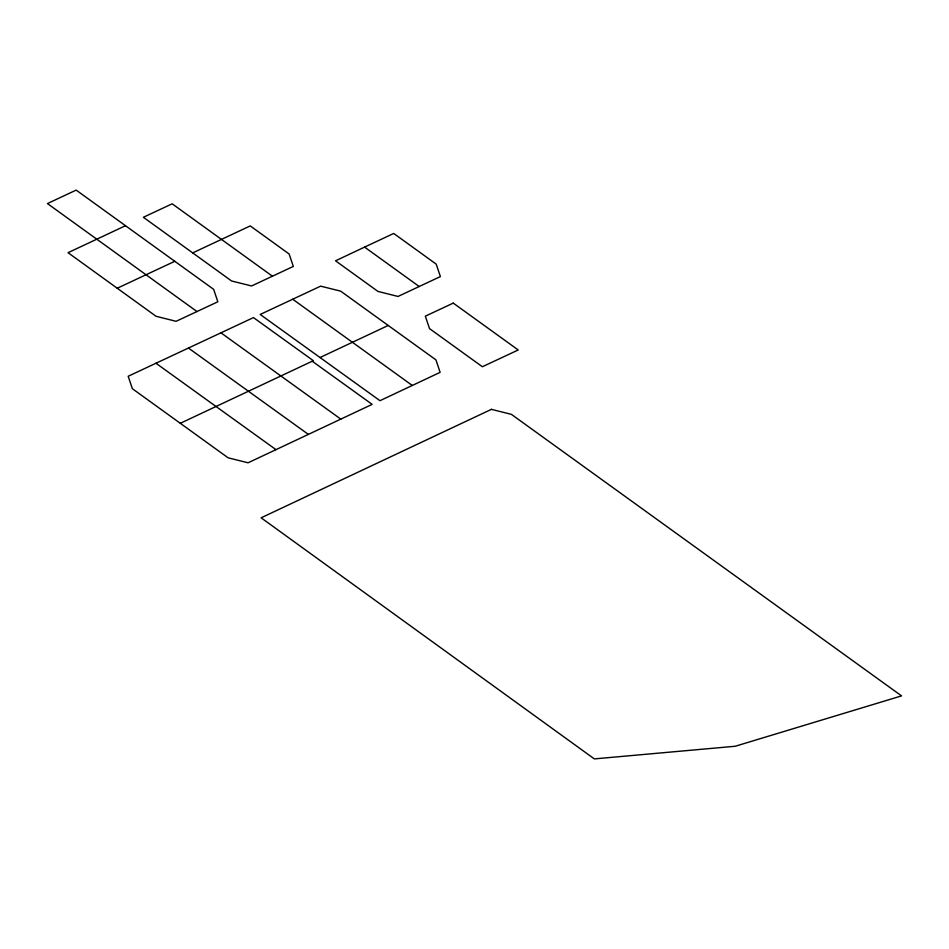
<?xml version="1.0" encoding="UTF-8"?>
<svg xmlns="http://www.w3.org/2000/svg" width="949" height="949" viewBox="0 0 949 949"><rect width="100%" height="100%" fill="white"/><g stroke="black" fill="none" stroke-linecap="round" stroke-linejoin="round"><path stroke-width="1.42" d="M364.582 247.108L335.531 260.809L377.975 291.426L398.011 296.456L440.395 276.574L436.208 264.142L393.705 233.454L364.582 247.108L419.209 286.515M388.224 325.46L320.027 357.524L260.192 314.463L320.643 286.147L340.667 291.153L435.947 359.896L440.122 372.352L379.968 400.692L320.027 357.524M180.31 423.301L313.348 360.691L253.466 317.595L128.186 376.255L132.35 388.687L228.092 457.798L248.08 462.792L372.15 404.357L312.221 361.225M174.794 261.295L117.237 288.235L68.031 252.695L125.505 225.708M192.694 252.897L250.239 225.909L289.125 253.988L293.324 266.42L251.58 285.969L231.592 280.975L143.382 217.285L172.172 203.81L272.434 276.206M196.977 311.545L217.843 301.782L213.644 289.35L76.157 190.097L47.45 203.572L196.977 311.545L176.075 321.308L156.075 316.29L117.237 288.235M220.939 332.826L340.81 419.114M188.448 348.058L308.378 434.393M292.719 299.232L412.269 385.448M155.98 363.253L275.981 449.66M491.404 409.351L261.129 517.81L594.335 758.903L735.202 746.258L901.55 695.89L511.392 414.345L491.404 409.351M453.266 303.111L425.33 316.183L429.529 328.615L482.377 366.741L518.213 349.967L453.266 303.111"/></g></svg>
